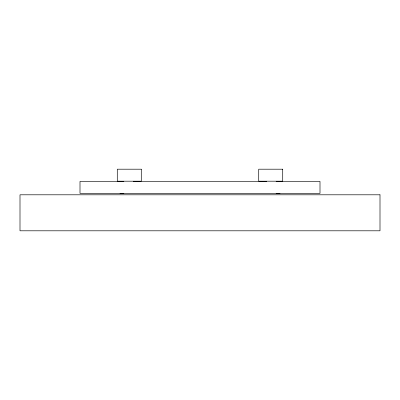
<?xml version="1.0" encoding="UTF-8"?>
<svg xmlns="http://www.w3.org/2000/svg" width="400" height="400" viewBox="0 0 400 400"><rect width="100%" height="100%" fill="white"/><g stroke="black" fill="none" stroke-linecap="round" stroke-linejoin="round"><path stroke-width="0.6" d="M123.875 181.4L80 181.4L80 193.4L123.875 193.4M133.33 181.4L266.67 181.4M276.125 181.4L320 181.4L320 193.4L276.125 193.4M120 193.6L280 193.6M141.29 169.2L117.29 169.2L117.29 181.2L141.29 181.2L141.29 169.2M282.71 169.2L258.71 169.2L258.71 181.2L282.71 181.2L282.71 169.2M380 194.8L20 194.8L20 230.8L380 230.8L380 194.8"/></g></svg>
